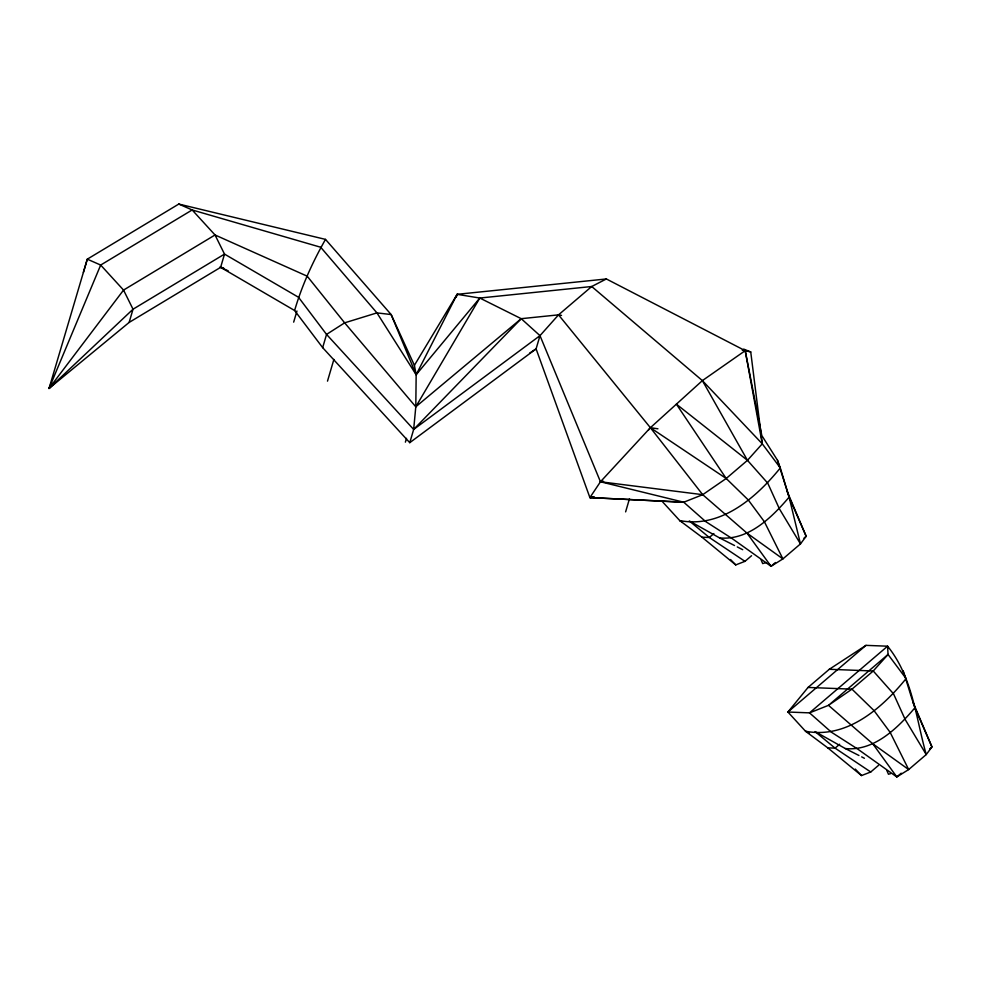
<?xml version="1.0" encoding="UTF-8"?>
<svg xmlns="http://www.w3.org/2000/svg" width="981" height="981" viewBox="0 0 981 981"><rect width="100%" height="100%" fill="white"/><g stroke="black" fill="none" stroke-linecap="round" stroke-linejoin="round"><path stroke-width="1.47" d="M178.787 204.06L192.166 209.959L215.035 234.974L224.514 254.104L220.627 267.335L294.607 310.511L322.663 347.642L409.764 442.676L413.663 429.445L415.797 406.796L416.165 374.73L414.399 365.312L391.137 314.545L325.496 239.389L178.787 204.06L87.297 259.168L49.05 388.439L129.124 322.442L220.627 267.335L223.594 267.887M83.397 272.399L87.297 259.168L100.675 265.054L123.545 290.082L133.024 309.211L129.124 322.442M294.607 310.511C301.841 285.692 312.755 261.817 325.496 239.389M293.675 322.136L296.949 311.002M322.663 347.642L326.55 334.411L344.65 322.835L376.937 312.89L391.137 314.545L416.165 374.73L479.795 298.04L591.715 286.513L606.368 278.96L745.204 350.683L750.735 351.946L762.274 443.817L780.312 467.949L789.116 497.146L800.459 543.903L782.899 558.9L771.041 566.282L731.875 538.373L705.67 521.573L683.745 502.211L600.458 481.769L539.991 335.649L521.218 318.69L479.795 298.04L457.134 294.325L414.399 365.312M327.495 381.143L333.883 359.426M405.386 442.161L406.502 438.348M456.263 297.255L457.134 294.325L606.368 278.96M762.274 443.817L702.384 380.616L591.715 286.513L558.532 314.852L539.991 335.649L536.092 348.88L589.9 497.588L683.745 502.211L702.715 494.682L726.198 478.495L747.461 460.334L762.274 443.817L745.204 350.683L742.225 350.119M625.62 511.874L629.459 498.802M539.991 335.649L413.663 429.445L326.55 334.411L298.506 297.268L224.514 254.104L133.024 309.211L49.05 388.439L100.675 265.054L192.166 209.959L320.689 247.237L376.937 312.89L416.165 374.73L457.134 294.325M54.262 382.823L49.05 388.439L51.552 382.909M49.05 388.439L123.545 290.082L215.035 234.974L307.2 276.188L344.65 322.835L415.797 406.796L479.795 298.04M662.15 501.365L679.723 520.568C720.863 528.587 756.216 497.625 780.312 467.949L777.479 460.248L761.808 435.552L745.204 350.683L702.384 380.616L650.391 427.704L600.458 481.769L589.9 497.588L683.745 502.211M865.978 645.363L787.927 712.022L809.521 712.868L831.447 732.231L857.652 749.03L896.818 776.94L908.676 769.558L926.236 754.561C915.849 717.785 912.588 676.939 887.584 646.197L865.978 645.363L829.301 669.287L808.05 687.436L787.927 712.022L805.499 731.225L827.78 747.865L861.514 775.566L870.736 771.998L878.424 765.438M648.478 430.009L650.391 427.704L657.944 428.795M777.479 460.248L789.116 497.146C771.912 517.404 748.233 540.813 719.539 537.895L689.3 520.936L709.3 537.49L744.959 561.34L751.556 555.724M829.301 669.287L873.237 670.992L893.544 693.849L905.181 719.514L926.236 754.561L931.95 746.933L912.857 701.881L914.893 707.804C897.689 728.061 874.01 751.471 845.315 748.552L815.076 731.593L835.076 748.147L870.736 771.998M413.663 429.445L521.218 318.69L558.532 314.852L561.512 315.428M713.874 533.59L709.3 537.49L702.004 537.208L679.723 520.568L682.359 521.769M769.141 564.247L771.041 566.282L775.431 562.53M803.979 538.164L806.174 536.288L787.081 491.223M839.65 744.248L835.076 748.147L827.78 747.865M901.22 773.187L896.818 776.94L872.771 743.782L828.491 705.339L809.521 712.868L887.584 646.197L888.05 654.474L906.088 678.607C881.993 708.282 846.64 739.233 805.499 731.225L809.448 733.028M929.755 748.81L931.95 746.933L914.893 707.804M415.797 406.796L521.218 318.69M409.764 442.676L536.092 348.88L529.752 353.05M702.004 537.208L735.738 564.909L744.959 561.34M766.1 562.567L762.691 563.597L761.133 560.004M890.748 773.568L888.467 774.254L886.91 770.661M592.867 496.987L589.9 497.588L594.437 496.864M558.532 314.852L650.391 427.704L726.198 478.495L748.209 499.893L764.371 521.708L782.899 558.9L746.995 533.124L702.715 494.682L600.458 481.769L603.462 481.315M600.458 481.769L603.523 481.671M808.05 687.436L851.974 689.153L873.985 710.551L890.147 732.366L908.676 769.558L872.771 743.782M743.684 349.101L750.735 351.946M219.805 267.065L228.193 270.817M719.539 537.895L734.536 545.534M737.258 546.92L742.715 549.703M845.315 748.552L858.951 755.493M861.674 756.891L864.396 758.276M789.116 497.146L806.174 536.288L800.459 543.903L779.405 508.857L767.767 483.192L747.461 460.334L676.387 404.16L726.198 478.495M730.538 559.513L735.738 564.909M855.273 769.079L861.514 775.566M650.391 427.704L702.715 494.682M746.995 533.124L771.041 566.282M702.384 380.616L747.461 460.334M903.256 670.906L912.428 700.471M888.05 654.474L873.237 670.992L851.974 689.153L828.491 705.339L888.05 654.474"/></g></svg>
